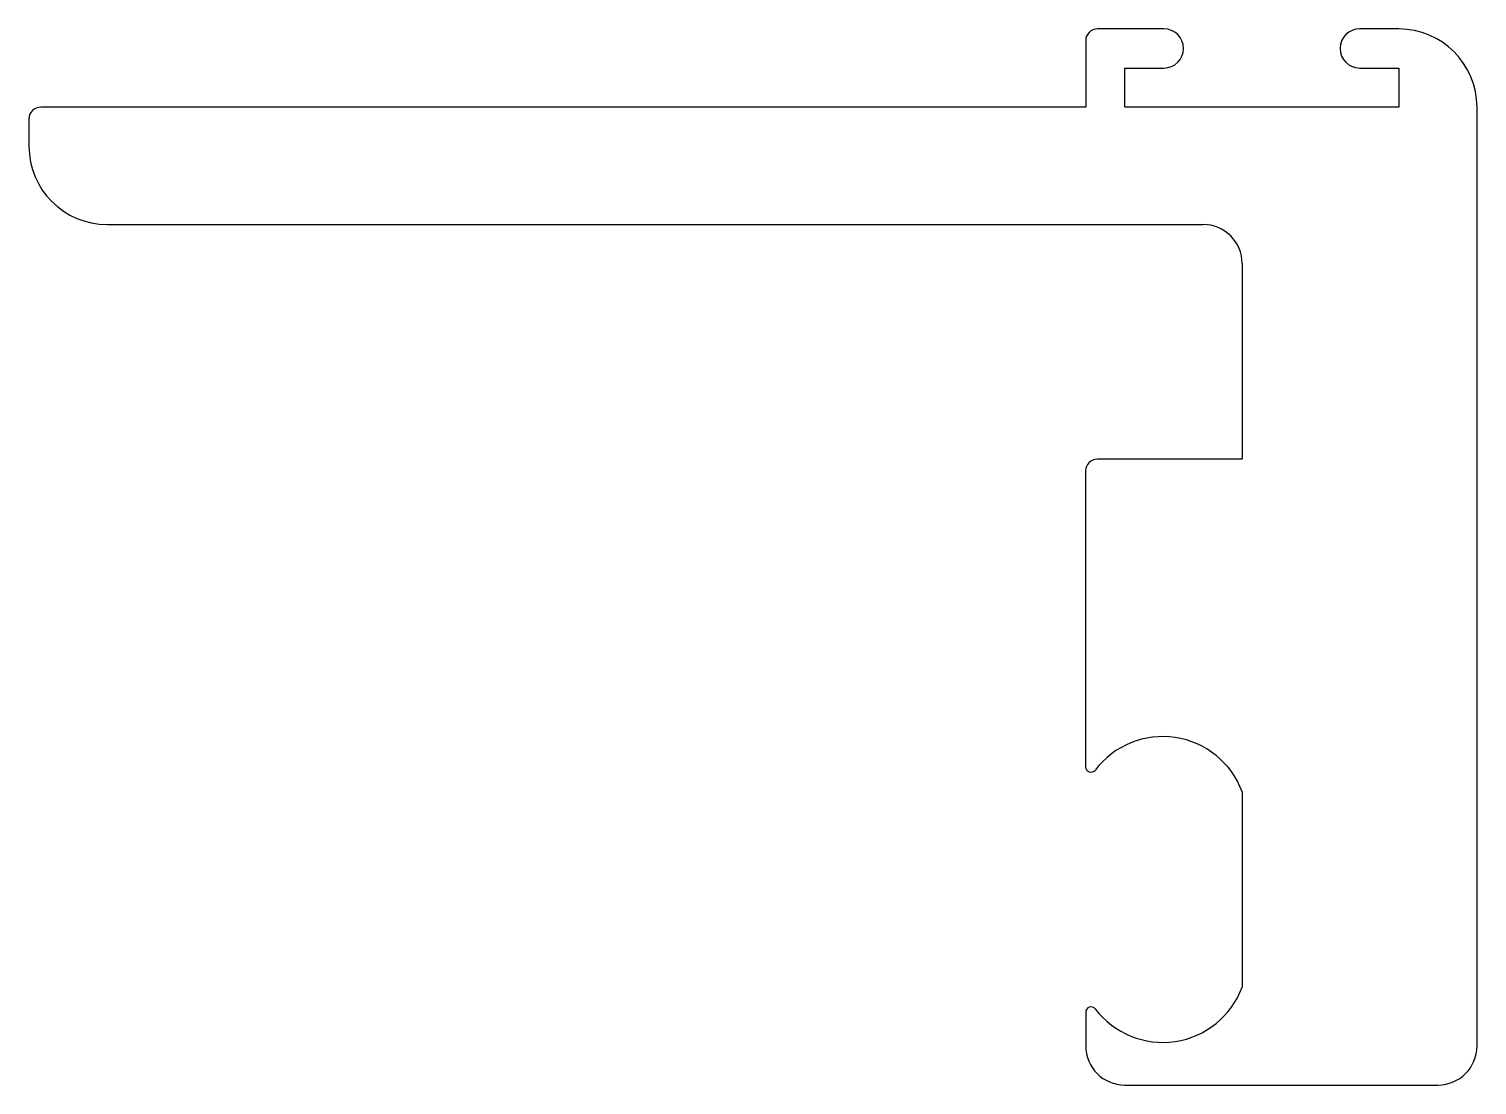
# Model space of a CAD drawing. Extents: x 981.8 to 1018.8, y 617.6 to 644.6.
import ezdxf

# ---------------------------------------------------------------- set-up
doc = ezdxf.new("R2010")
doc.units = 0
doc.layers.get('0').update_dxf_attribs({"linetype": 'CONTINUOUS'})

msp = doc.modelspace()

# ---------------------------------------------------------------- linework, layer by layer
for p, q in [((1010.791, 644.605), (1009.091, 644.605)), ((1016.791, 644.605), (1015.791, 644.605)), ((1008.791, 644.305), (1008.791, 642.605)), ((1009.791, 642.605), (1009.791, 643.605)), ((1009.791, 643.605), (1010.791, 643.605)), ((1015.791, 643.605), (1016.791, 643.605)), ((1016.791, 643.605), (1016.791, 642.605)), ((1008.791, 642.605), (982.089, 642.605)), ((1016.791, 642.605), (1009.791, 642.605)), ((1018.791, 618.605), (1018.791, 642.605)), ((981.789, 642.305), (981.789, 641.605)), ((983.789, 639.605), (1011.789, 639.605)), ((1012.789, 638.605), (1012.789, 633.605)), ((1012.789, 633.605), (1009.089, 633.605)), ((1008.789, 633.305), (1008.789, 625.743)), ((1012.789, 625.105), (1012.789, 620.105)), ((1008.791, 619.467), (1008.791, 618.605)), ((1009.791, 617.605), (1017.791, 617.605))]:
    msp.add_line(p, q)
for centre, radius, start, end in [((1009.091, 644.305), 0.3, 90, 180), ((1010.791, 644.105), 0.5, 0, 90), ((1015.791, 644.105), 0.5, 90, 180), ((1016.791, 642.605), 2, 0, 90), ((1010.791, 644.105), 0.5, 270, 0), ((1015.791, 644.105), 0.5, 180, 270), ((982.089, 642.305), 0.3, 90, 180), ((983.789, 641.605), 2, 180, 270), ((1011.789, 638.605), 1, 0, 90), ((1009.089, 633.305), 0.3, 90, 180), ((1010.761, 624.349), 2.165, 20.4428, 142.7335), ((1008.928, 625.743), 0.139, 180, 322.7335), ((1010.761, 620.861), 2.165, 217.249, 339.5572), ((1008.928, 619.467), 0.137, 37.249, 180), ((1009.791, 618.605), 1, 180, 270), ((1017.791, 618.605), 1, 270, 0)]:
    msp.add_arc(centre, radius, start, end)

doc.saveas('drawing.dxf')
